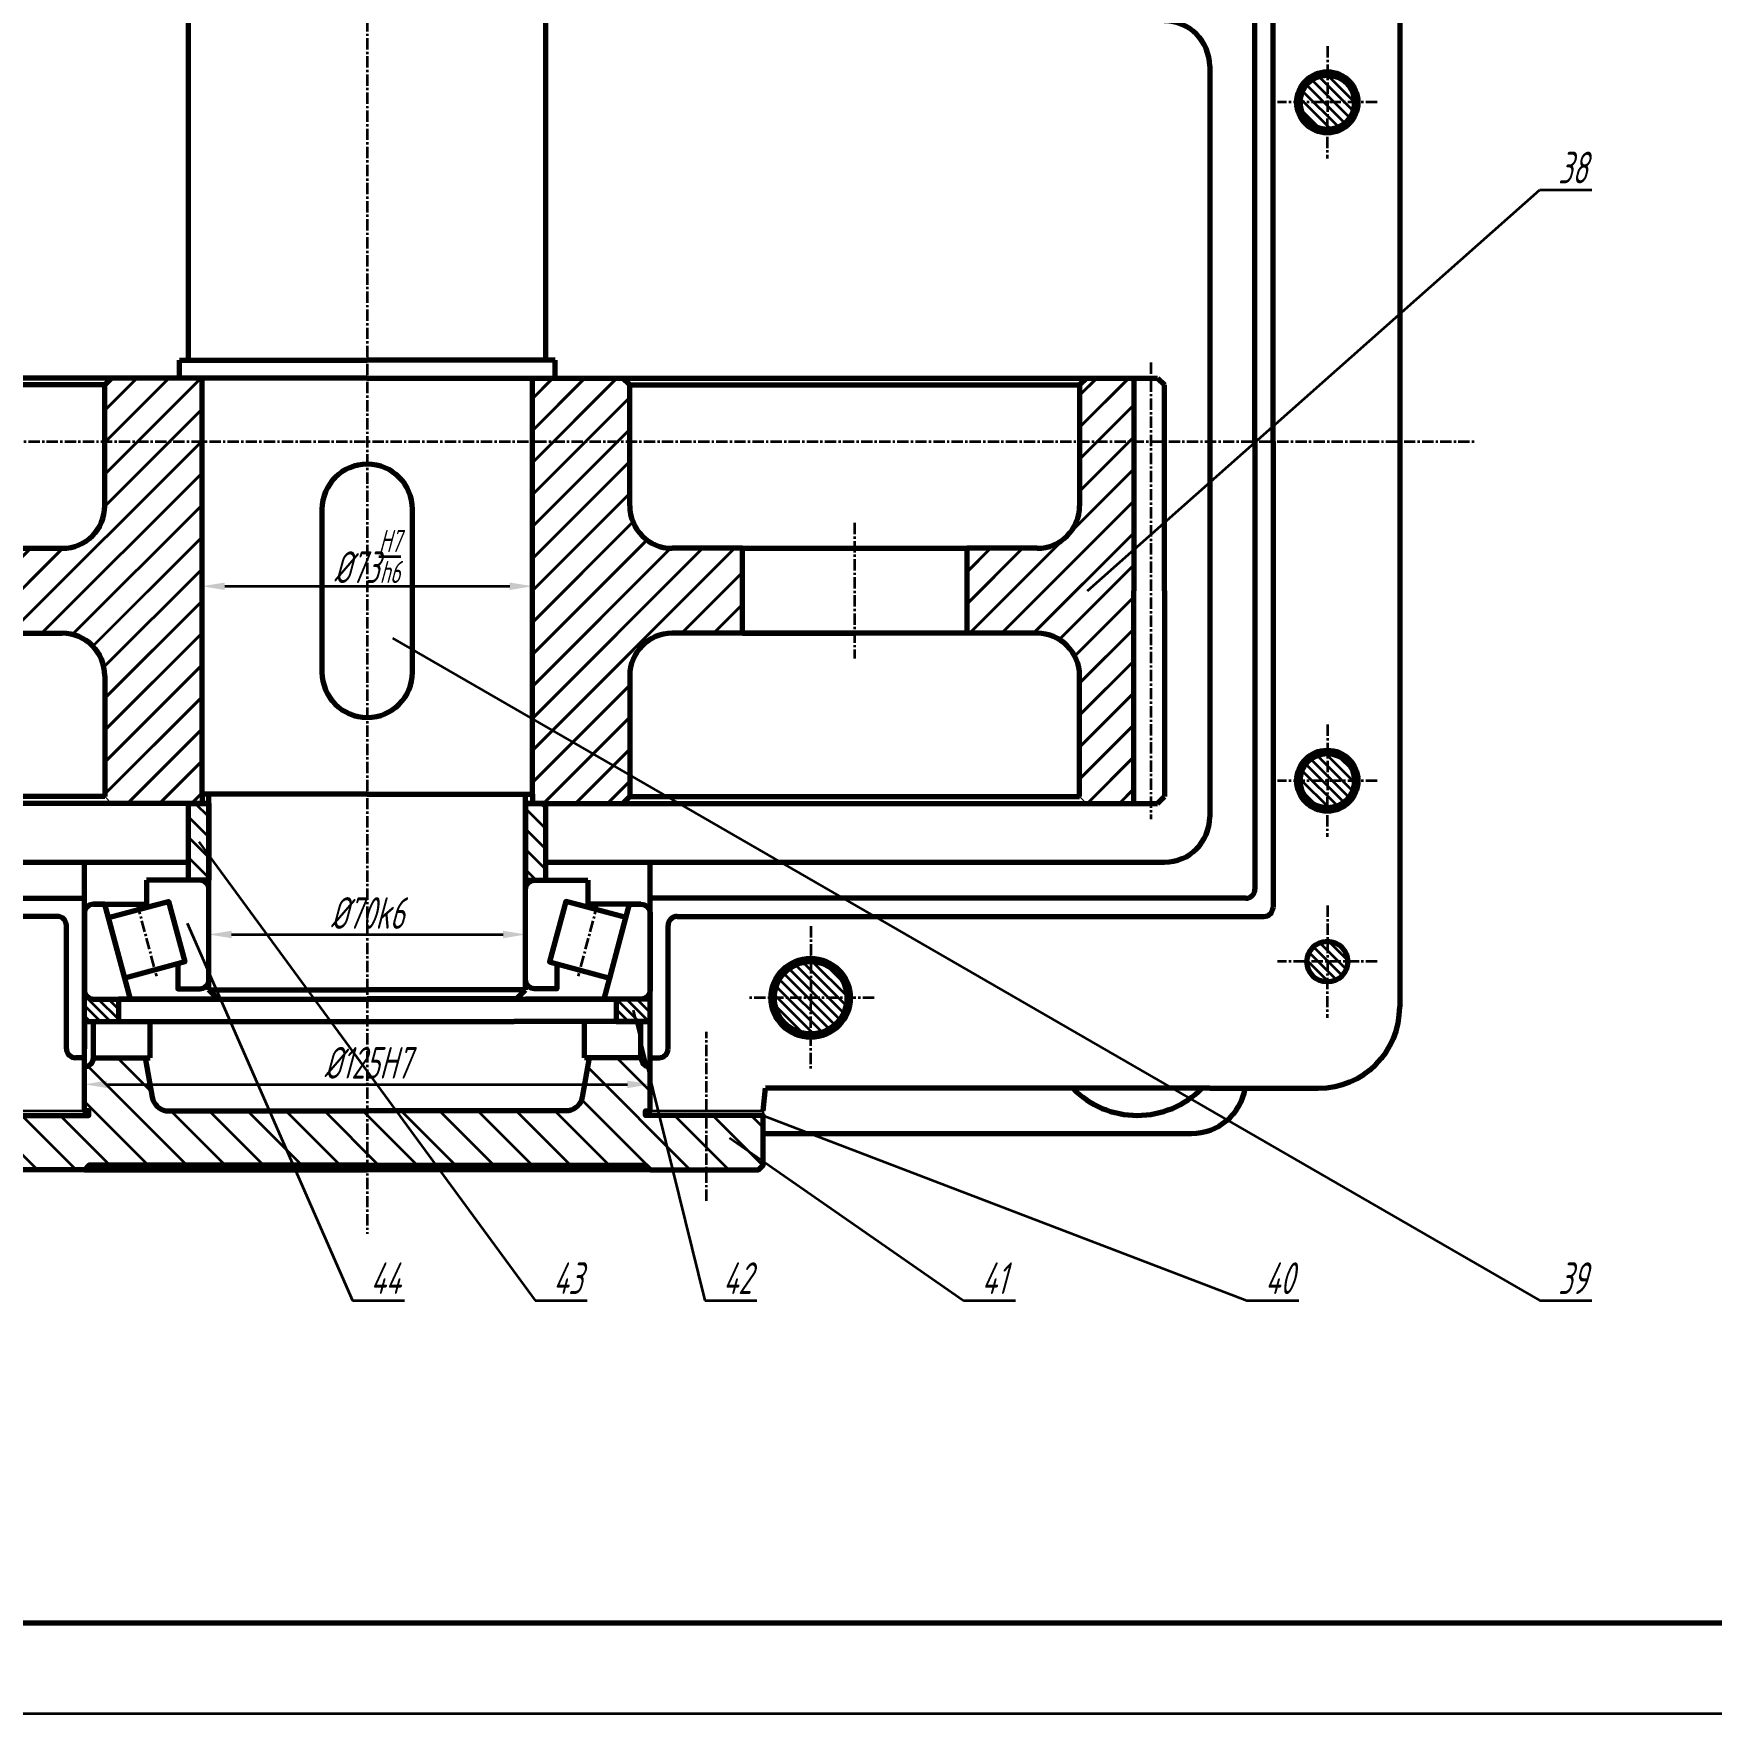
# Model space of a CAD drawing. Header units: millimetres. Extents: x 0 to 4732, y -441 to 1125.
# Drawn here: x 3569.3 to 3754.8, y 298.9 to 484.6 of the extents above; entities that cross this region are included whole.
import ezdxf
from ezdxf import colors
from ezdxf.entities.mleader import LeaderData, LeaderLine
from ezdxf.math import Vec2, Vec3

# ---------------------------------------------------------------- set-up
doc = ezdxf.new("R2010")
doc.units = ezdxf.units.MM
doc.linetypes.add('CENTER', pattern=[2, 1.25, -0.25, 0.25, -0.25])
for name, color, linetype, lineweight in [('0粗实线', 7, 'Continuous', 70), ('0细实线', 7, 'Continuous', 35), ('1', 1, 'CENTER', 35), ('标注', 6, 'Continuous', 35), ('箱体', 3, 'Continuous', 70), ('粗实线', 7, 'Continuous', 70)]:
    doc.layers.add(name, color=color, linetype=linetype, lineweight=lineweight)
for name, color, linetype in [('1剖面线', 7, 'Continuous'), ('bear1', 7, 'Continuous'), ('bear2', 7, 'CENTER'), ('紧固件', 2, 'Continuous'), ('轴承盖', 4, 'Continuous')]:
    doc.layers.add(name, color=color, linetype=linetype)
doc.styles.add('数字', font='isocp.shx', dxfattribs={"width": 0.7, "oblique": 15, "height": 3.5})
doc.styles.add('数字字母', font='isocp.shx', dxfattribs={"width": 0.7, "oblique": 15, "height": 3.5})
doc.dimstyles.new('数字标注', dxfattribs={"dimtxt": 3.5, "dimasz": 2.5, "dimexe": 1.25, "dimexo": 0.625, "dimtad": 1, "dimtxsty": '数字', "dimcen": 2.5, "dimadec": 0, "dimazin": 0, "dimtfac": 1, "dimtmove": 0, "dimatfit": 3, "dimfxl": 1, "dimlwd": 35, "dimlwe": 35, "dimarcsym": 0})
pattern_1 = [(135, (2691.4146, -145.8167), (-0.561266, -0.561266), [])]

# ---------------------------------------------------------------- blocks, each defined once
blk = doc.blocks.new('*D62')
at = {"layer": 'Defpoints', "color": 0, "lineweight": 15, "transparency": 16777216}
for p in [(3606.22, 584.15), (3333.46, 439.53), (3338.78, 439.53)]:
    blk.add_point(p, dxfattribs=at)
at = {"layer": '标注', "color": 0, "linetype": 'Continuous', "lineweight": 35, "transparency": 16777216}
for p, q in [((3605.59, 584.15), (3332.21, 584.15)), ((3333.46, 581.65), (3333.46, 442.03)), ((3338.16, 439.53), (3332.21, 439.53))]:
    blk.add_line(p, q, dxfattribs=at)
at = {"layer": '标注', "color": 0, "lineweight": 15, "transparency": 16777216}
for points in [[(3333.04, 581.65), (3333.87, 581.65), (3333.46, 584.15)], [(3333.04, 442.03), (3333.87, 442.03), (3333.46, 439.53)]]:
    blk.add_solid(points, dxfattribs=at)
at = {"layer": '标注', "color": 0, "transparency": 16777216, "insert": (3331.08, 511.84), "char_height": 3.5, "attachment_point": 5, "rotation": 90, "style": '数字'}
blk.add_mtext('290', dxfattribs=at)
blk = doc.blocks.new('*D82')
at = {"layer": 'Defpoints', "color": 0, "lineweight": 15, "transparency": 16777216}
for p in [(3587.97, 423.53), (3624.47, 423.53), (3624.47, 423.53)]:
    blk.add_point(p, dxfattribs=at)
at = {"layer": '标注', "color": 0, "linetype": 'Continuous', "lineweight": 35, "transparency": 16777216}
for p, q in [((3587.97, 424.15), (3587.97, 424.78)), ((3590.47, 423.53), (3621.97, 423.53)), ((3624.47, 424.15), (3624.47, 424.78))]:
    blk.add_line(p, q, dxfattribs=at)
at = {"layer": '标注', "color": 0, "lineweight": 15, "transparency": 16777216}
for points in [[(3590.47, 423.94), (3590.47, 423.11), (3587.97, 423.53)], [(3621.97, 423.94), (3621.97, 423.11), (3624.47, 423.53)]]:
    blk.add_solid(points, dxfattribs=at)
at = {"layer": '标注', "color": 0, "transparency": 16777216, "insert": (3606.22, 426.82), "char_height": 3.5, "attachment_point": 5, "style": '数字'}
blk.add_mtext('%%C73{\\H0.7x;\\SH7/h6;}', dxfattribs=at)
blk = doc.blocks.new('*D83')
at = {"layer": 'Defpoints', "color": 0, "lineweight": 15, "transparency": 16777216}
for p in [(3588.72, 385.03), (3623.72, 385.03), (3623.72, 385.03)]:
    blk.add_point(p, dxfattribs=at)
at = {"layer": '标注', "color": 0, "linetype": 'Continuous', "lineweight": 35, "transparency": 16777216}
for p, q in [((3588.72, 385.65), (3588.72, 386.28)), ((3591.22, 385.03), (3621.22, 385.03)), ((3623.72, 385.65), (3623.72, 386.28))]:
    blk.add_line(p, q, dxfattribs=at)
at = {"layer": '标注', "color": 0, "lineweight": 15, "transparency": 16777216}
for points in [[(3591.22, 385.44), (3591.22, 384.61), (3588.72, 385.03)], [(3621.22, 385.44), (3621.22, 384.61), (3623.72, 385.03)]]:
    blk.add_solid(points, dxfattribs=at)
at = {"layer": '标注', "color": 0, "transparency": 16777216, "insert": (3606.22, 387.4), "char_height": 3.5, "attachment_point": 5, "style": '数字'}
blk.add_mtext('%%C70k6', dxfattribs=at)
blk = doc.blocks.new('*D84')
at = {"layer": 'Defpoints', "color": 0, "lineweight": 15, "transparency": 16777216}
for p in [(3574.97, 368.46), (3637.47, 368.46), (3637.47, 368.46)]:
    blk.add_point(p, dxfattribs=at)
at = {"layer": '标注', "color": 0, "linetype": 'Continuous', "lineweight": 35, "transparency": 16777216}
for p, q in [((3574.97, 369.09), (3574.97, 369.71)), ((3637.47, 369.09), (3637.47, 369.71)), ((3577.47, 368.46), (3634.97, 368.46))]:
    blk.add_line(p, q, dxfattribs=at)
at = {"layer": '标注', "color": 0, "lineweight": 15, "transparency": 16777216}
for points in [[(3577.47, 368.88), (3577.47, 368.05), (3574.97, 368.46)], [(3634.97, 368.88), (3634.97, 368.05), (3637.47, 368.46)]]:
    blk.add_solid(points, dxfattribs=at)
at = {"layer": '标注', "color": 0, "transparency": 16777216, "insert": (3606.22, 370.84), "char_height": 3.5, "attachment_point": 5, "style": '数字'}
blk.add_mtext('%%C125H7', dxfattribs=at)
blk = doc.blocks.new('_None')

msp = doc.modelspace()

# ---------------------------------------------------------------- hatches: boundary and pattern name
at = {"layer": '1剖面线', "lineweight": 35}
h = msp.add_hatch(dxfattribs=at)
h.set_pattern_fill('JIS_LC_20', color=0, scale=0.125, style=0)
h.set_pattern_definition([(45, (2691.4146, -145.8167), (-1.767767, 1.767767), []), (45, (2691.4646, -145.8167), (-1.767767, 1.767767), [])])
h.paths.add_polyline_path([(3565.925, 465.277), (3565.925, 479.027), (3561.55, 479.027), (3560.925, 478.402), (3560.925, 470.777, -0.4142136), (3558.175, 468.027), (3547.757, 468.027), (3547.757, 465.277)])
h.paths.add_polyline_path([(3560.925, 459.777), (3560.925, 452.152), (3561.55, 451.527), (3565.925, 451.527), (3565.925, 465.277), (3547.757, 465.277), (3547.757, 462.527), (3558.175, 462.527, -0.4142136)])
h.paths.add_polyline_path([(3511.417, 470.777), (3511.417, 478.402), (3510.792, 479.027), (3504.967, 479.027), (3504.967, 478.027), (3505.717, 478.027), (3505.717, 465.277), (3523.002, 465.277), (3523.002, 468.027), (3514.167, 468.027, -0.4142136)])
h.paths.add_polyline_path([(3514.167, 462.527), (3523.002, 462.527), (3523.002, 465.277), (3505.717, 465.277), (3505.717, 451.527), (3510.792, 451.527), (3511.417, 452.152), (3511.417, 459.777, -0.4142136)])
h.paths.add_polyline_path([(3486.717, 465.277), (3486.717, 478.027), (3487.467, 478.027), (3487.467, 479.027), (3481.642, 479.027), (3481.017, 478.402), (3481.017, 470.777, -0.4142136), (3478.267, 468.027), (3469.432, 468.027), (3469.432, 465.277)])
h.paths.add_polyline_path([(3486.717, 465.277), (3469.432, 465.277), (3469.432, 462.527), (3478.267, 462.527, -0.4142136), (3481.017, 459.777), (3481.017, 452.152), (3481.642, 451.527), (3486.717, 451.527)])
h.paths.add_polyline_path([(3426.51, 465.277), (3444.677, 465.277), (3444.677, 468.027), (3434.26, 468.027, -0.4142136), (3431.51, 470.777), (3431.51, 478.402), (3430.885, 479.027), (3426.51, 479.027)])
h.paths.add_polyline_path([(3434.26, 462.527), (3444.677, 462.527), (3444.677, 465.277), (3426.51, 465.277), (3426.51, 451.527), (3430.885, 451.527), (3431.51, 452.152), (3431.51, 459.777, -0.4142136)])
h.paths.add_polyline_path([(3587.967, 439.527), (3577.217, 439.527), (3577.217, 432.427, -0.4142136), (3572.517, 427.727), (3564.737, 427.727), (3564.737, 423.027), (3587.967, 423.027)])
h.paths.add_polyline_path([(3577.967, 446.527), (3577.217, 445.777), (3577.217, 439.527), (3587.967, 439.527), (3587.967, 446.527), (3585.467, 446.527)])
h.paths.add_polyline_path([(3587.967, 423.027), (3564.737, 423.027), (3564.737, 418.327), (3572.517, 418.327, -0.4142136), (3577.217, 413.627), (3577.217, 400.277), (3577.967, 399.527), (3588.717, 399.527), (3588.717, 400.527), (3587.967, 400.527)])
h.paths.add_polyline_path([(3527.497, 432.427), (3527.497, 439.527), (3521.497, 439.527), (3521.497, 423.027), (3539.977, 423.027), (3539.977, 427.727), (3532.197, 427.727, -0.4142136)])
h.paths.add_polyline_path([(3527.497, 445.777), (3526.747, 446.527), (3521.497, 446.527), (3521.497, 439.527), (3527.497, 439.527)])
h.paths.add_polyline_path([(3521.497, 423.027), (3521.497, 399.527), (3526.747, 399.527), (3527.497, 400.277), (3527.497, 413.627, -0.4142136), (3532.197, 418.327), (3539.977, 418.327), (3539.977, 423.027)])
h.paths.add_polyline_path([(3624.467, 423.027), (3635.217, 423.027), (3647.697, 423.027), (3647.697, 427.727), (3639.917, 427.727, -0.4142136), (3635.217, 432.427), (3635.217, 439.527), (3624.467, 439.527)])
h.paths.add_polyline_path([(3635.217, 439.527), (3635.217, 445.777), (3634.467, 446.527), (3624.467, 446.527), (3624.467, 439.527)])
h.paths.add_polyline_path([(3639.917, 418.327), (3647.697, 418.327), (3647.697, 423.027), (3624.467, 423.027), (3624.467, 400.527), (3623.717, 400.527), (3623.717, 399.527), (3634.467, 399.527), (3635.217, 400.277), (3635.217, 413.627, -0.4142136)])
h.paths.add_polyline_path([(3680.237, 427.727), (3672.457, 427.727), (3672.457, 423.027), (3690.937, 423.027), (3690.937, 439.527), (3684.937, 439.527), (3684.937, 432.427, -0.4142136)])
h.paths.add_polyline_path([(3690.937, 439.527), (3690.937, 446.527), (3685.687, 446.527), (3684.937, 445.777), (3684.937, 439.527)])
h.paths.add_polyline_path([(3690.937, 423.027), (3672.457, 423.027), (3672.457, 418.327), (3680.237, 418.327, -0.4142136), (3684.937, 413.627), (3684.937, 400.277), (3685.687, 399.527), (3690.937, 399.527)])
at = {"layer": '紧固件', "lineweight": 35}
h = msp.add_hatch(dxfattribs=at)
h.set_pattern_fill('ANSI31', color=0, scale=0.25, angle=90)
h.set_pattern_definition(pattern_1)
h.paths.add_polyline_path([(3578.717, 377.877), (3574.967, 377.877), (3574.967, 375.402), (3578.717, 375.402)])
h.paths.add_polyline_path([(3637.467, 377.877), (3633.717, 377.877), (3633.717, 375.402), (3637.467, 375.402)])
h.paths.add_polyline_path([(3578.717, 503.652), (3574.967, 503.652), (3574.967, 501.177), (3578.717, 501.177)])
h.paths.add_polyline_path([(3637.467, 503.652), (3633.717, 503.652), (3633.717, 501.177), (3637.467, 501.177)])
h = msp.add_hatch(dxfattribs=at)
h.set_pattern_fill('ANSI31', color=0, scale=0.25, angle=90)
h.set_pattern_definition(pattern_1)
h.paths.add_polyline_path([(3715.312, 477.027, 1), (3709.312, 477.027, 1)])
h = msp.add_hatch(dxfattribs=at)
h.set_pattern_fill('ANSI31', color=0, scale=0.25, angle=90)
h.set_pattern_definition(pattern_1)
h.paths.add_polyline_path([(3715.312, 402.027, 1), (3709.312, 402.027, 1)])
h = msp.add_hatch(dxfattribs=at)
h.set_pattern_fill('ANSI31', color=0, scale=0.5, angle=-90, style=0)
h.set_pattern_definition([(315, (3152.2173, 1400.277), (1.122532, 1.122532), [])])
h.paths.add_polyline_path([(3623.717, 391.027), (3625.967, 391.027), (3625.967, 399.527), (3623.717, 399.527)])
h.paths.add_polyline_path([(3588.717, 391.027), (3586.467, 391.027), (3586.467, 399.527), (3588.717, 399.527)])
h = msp.add_hatch(dxfattribs=at)
h.set_pattern_fill('ANSI31', color=0, scale=0.25, angle=90)
h.set_pattern_definition([(135, (3052.0096, -260.8167), (-0.561266, -0.561266), [])])
edge = h.paths.add_edge_path()
edge.add_arc((3712.312, 382.027), 2.25, 90, 270)
edge.add_line((3712.312, 379.777), (3712.312, 384.277))
edge = h.paths.add_edge_path()
edge.add_arc((3712.312, 382.027), 2.25, 270, 450)
edge.add_line((3712.312, 384.277), (3712.312, 379.777))
h = msp.add_hatch(dxfattribs=at)
h.set_pattern_fill('ANSI31', color=0, scale=0.25, angle=90)
h.set_pattern_definition(pattern_1)
h.paths.add_polyline_path([(3651.217, 378.027, 1), (3659.217, 378.027, 1)])
at = {"layer": '轴承盖', "lineweight": 35}
h = msp.add_hatch(dxfattribs=at)
h.set_pattern_fill('ANSI31', color=0, scale=0.944882, angle=90, style=0)
h.set_pattern_definition([(135, (3606.2173, 365.027), (-2.12132, -2.12132), [])])
edge = h.paths.add_edge_path()
edge.add_arc((3574.967, 371.402), 1, 270, 360)
edge.add_line((3575.967, 371.402), (3581.684, 371.402))
edge.add_line((3581.684, 371.402), (3582.467, 367.027))
edge.add_arc((3584.295, 367.354), 1.856, 190.15427, 259.84573)
edge.add_line((3583.967, 365.527), (3628.467, 365.527))
edge.add_arc((3628.14, 367.354), 1.856, 280.15427, 349.84573)
edge.add_line((3629.967, 367.027), (3630.751, 371.402))
edge.add_line((3630.751, 371.402), (3636.467, 371.402))
edge.add_arc((3637.467, 371.402), 1, 180, 270)
edge.add_line((3637.467, 370.402), (3637.467, 365.527))
edge.add_line((3637.467, 365.527), (3636.967, 365.527))
edge.add_line((3636.967, 365.527), (3636.967, 365.027))
edge.add_line((3636.967, 365.027), (3649.967, 365.027))
edge.add_line((3649.967, 365.027), (3649.967, 359.527))
edge.add_line((3649.967, 359.527), (3649.467, 359.027))
edge.add_line((3649.467, 359.027), (3637.467, 359.027))
edge.add_line((3637.467, 359.027), (3636.967, 359.527))
edge.add_line((3636.967, 359.527), (3575.467, 359.527))
edge.add_line((3575.467, 359.527), (3574.967, 359.027))
edge.add_line((3574.967, 359.027), (3562.967, 359.027))
edge.add_line((3562.967, 359.027), (3562.467, 359.527))
edge.add_line((3562.467, 359.527), (3562.467, 365.027))
edge.add_line((3562.467, 365.027), (3575.467, 365.027))
edge.add_line((3575.467, 365.027), (3575.467, 365.527))
edge.add_line((3575.467, 365.527), (3574.967, 365.527))
edge.add_line((3574.967, 365.527), (3574.967, 370.402))

# ---------------------------------------------------------------- linework, layer by layer
at = {"color": 0, "lineweight": 70}
for p, q in [((3586.467, 448.527), (3586.467, 488.027)), ((3625.967, 448.527), (3625.967, 488.027)), ((3585.467, 446.527), (3585.467, 448.527)), ((3585.467, 448.527), (3606.217, 448.527)), ((3626.967, 448.527), (3606.217, 448.527)), ((3626.967, 446.527), (3626.967, 448.527)), ((3606.217, 446.527), (3519.622, 446.527)), ((3577.217, 445.777), (3527.497, 445.777)), ((3577.217, 445.777), (3577.967, 446.527)), ((3577.217, 432.427), (3577.217, 445.777)), ((3587.967, 400.527), (3587.967, 446.527)), ((3606.217, 446.527), (3626.967, 446.527)), ((3606.217, 446.527), (3684.937, 446.527)), ((3606.217, 446.527), (3692.812, 446.527)), ((3606.217, 446.527), (3690.937, 446.527)), ((3624.467, 400.527), (3624.467, 446.527)), ((3635.217, 445.777), (3634.467, 446.527)), ((3635.217, 432.427), (3635.217, 445.777)), ((3635.217, 445.777), (3684.937, 445.777)), ((3685.687, 446.527), (3684.937, 445.777)), ((3684.937, 445.777), (3684.937, 432.427)), ((3690.937, 446.527), (3690.937, 423.027)), ((3692.812, 446.527), (3693.562, 446.527)), ((3693.562, 446.527), (3694.312, 445.777)), ((3694.312, 423.027), (3694.312, 445.777)), ((3601.217, 432.027), (3601.217, 414.027)), ((3611.217, 423.027), (3611.217, 432.027)), ((3564.737, 427.727), (3572.517, 427.727)), ((3647.697, 427.727), (3639.917, 427.727)), ((3647.697, 418.327), (3647.697, 427.727)), ((3647.697, 427.727), (3660.077, 427.727)), ((3660.077, 427.727), (3672.457, 427.727)), ((3672.457, 427.727), (3672.457, 418.327)), ((3680.237, 427.727), (3672.457, 427.727)), ((3611.217, 414.027), (3611.217, 423.027)), ((3690.937, 399.527), (3690.937, 423.027)), ((3694.312, 423.027), (3694.312, 400.277)), ((3564.737, 418.327), (3572.517, 418.327)), ((3647.697, 418.327), (3639.917, 418.327)), ((3672.457, 418.327), (3647.697, 418.327)), ((3647.697, 418.327), (3660.077, 418.327)), ((3680.237, 418.327), (3672.457, 418.327)), ((3577.217, 413.627), (3577.217, 400.277)), ((3635.217, 413.627), (3635.217, 400.277)), ((3684.937, 400.277), (3684.937, 413.627)), ((3588.717, 399.527), (3519.622, 399.527)), ((3577.217, 400.277), (3527.497, 400.277)), ((3606.217, 400.527), (3587.967, 400.527)), ((3587.967, 400.527), (3587.967, 399.527)), ((3606.217, 400.527), (3588.717, 400.527)), ((3588.717, 378.902), (3588.717, 400.527)), ((3606.217, 400.527), (3624.467, 400.527)), ((3606.217, 400.527), (3623.717, 400.527)), ((3623.717, 378.902), (3623.717, 400.527)), ((3623.717, 399.527), (3692.062, 399.527)), ((3623.717, 399.527), (3692.812, 399.527)), ((3624.467, 400.527), (3624.467, 399.527)), ((3635.217, 400.277), (3634.467, 399.527)), ((3635.217, 400.277), (3684.937, 400.277)), ((3692.812, 399.527), (3693.562, 399.527)), ((3693.562, 399.527), (3694.312, 400.277)), ((3623.717, 378.902), (3623.717, 391.027)), ((3623.717, 378.902), (3623.717, 391.027)), ((3589.717, 377.902), (3588.717, 378.902)), ((3588.717, 378.902), (3606.217, 378.902)), ((3623.717, 378.902), (3606.217, 378.902)), ((3622.717, 377.902), (3623.717, 378.902)), ((3588.717, 377.877), (3623.717, 377.877)), ((3622.717, 377.902), (3606.217, 377.902))]:
    msp.add_line(p, q, dxfattribs=at)
at = {"color": 0}
for p, q in [((3606.217, 448.527), (3586.467, 448.527)), ((3606.217, 448.527), (3625.967, 448.527)), ((3606.217, 446.527), (3585.467, 446.527)), ((3588.717, 378.902), (3588.717, 391.027)), ((3589.717, 377.902), (3606.217, 377.902))]:
    msp.add_line(p, q, dxfattribs=at)
at = {"color": 0, "lineweight": 0}
for p, q in [((3660.077, 418.327), (3672.457, 418.327)), ((3577.217, 400.277), (3577.967, 399.527)), ((3685.687, 399.527), (3684.937, 400.277))]:
    msp.add_line(p, q, dxfattribs=at)
at = {"color": 0, "lineweight": 30}
msp.add_line((3588.717, 378.902), (3588.717, 391.027), dxfattribs=at)
at = {"color": 0, "lineweight": 70}
for centre, radius, start, end in [((3606.217, 432.027), 5, 0, 180), ((3572.517, 432.427), 4.7, 270, 0), ((3639.917, 432.427), 4.7, 180, 270), ((3680.237, 432.427), 4.7, 270, 0), ((3572.517, 413.627), 4.7, 0, 90), ((3639.917, 413.627), 4.7, 90, 180), ((3680.237, 413.627), 4.7, 0, 90), ((3606.217, 414.027), 5, 180, 0)]:
    msp.add_arc(centre, radius, start, end, dxfattribs=at)
at = {"layer": '0粗实线', "color": 0, "lineweight": 70}
for p, q in [((3706.312, 439.527), (3706.312, 491.027)), ((3704.312, 439.527), (3704.312, 489.027)), ((3704.312, 439.527), (3704.312, 390.027)), ((3706.312, 439.527), (3706.312, 388.027)), ((3535.985, 389.027), (3574.967, 389.027)), ((3703.312, 389.027), (3637.467, 389.027)), ((3571.967, 387.027), (3535.985, 387.027)), ((3640.467, 387.027), (3705.312, 387.027)), ((3572.967, 372.402), (3572.967, 386.027)), ((3639.467, 372.402), (3639.467, 386.027)), ((3574.967, 375.402), (3574.967, 372.402)), ((3575.967, 371.402), (3575.967, 375.402)), ((3582.217, 371.402), (3582.217, 375.402)), ((3630.217, 371.402), (3630.217, 375.402)), ((3636.467, 371.402), (3636.467, 375.402)), ((3574.967, 371.402), (3573.967, 371.402)), ((3575.967, 371.402), (3581.967, 371.402)), ((3581.967, 371.402), (3582.217, 371.402)), ((3630.467, 371.402), (3630.217, 371.402)), ((3636.467, 371.402), (3630.467, 371.402)), ((3636.467, 371.402), (3636.467, 371.402)), ((3637.467, 371.402), (3638.467, 371.402))]:
    msp.add_line(p, q, dxfattribs=at)
at = {"layer": '0粗实线', "color": 0, "lineweight": 0}
for p, q in [((3637.467, 375.402), (3637.467, 372.402)), ((3637.467, 375.402), (3637.467, 372.402)), ((3574.967, 371.402), (3574.967, 372.402)), ((3574.967, 372.402), (3574.967, 370.402)), ((3637.467, 371.402), (3637.467, 372.402)), ((3637.467, 372.402), (3637.467, 370.402)), ((3574.967, 370.402), (3574.967, 370.402)), ((3575.967, 371.402), (3575.967, 371.402)), ((3637.467, 370.402), (3637.467, 370.402))]:
    msp.add_line(p, q, dxfattribs=at)
at = {"layer": '0粗实线', "color": 0, "lineweight": 70}
for centre, start, end in [((3703.312, 390.027), 270, 0), ((3571.967, 386.027), 0, 90), ((3640.467, 386.027), 90, 180), ((3705.312, 388.027), 270, 0), ((3573.967, 372.402), 180, 270), ((3638.467, 372.402), 270, 0), ((3574.967, 371.402), 270, 0), ((3637.467, 371.402), 180, 270)]:
    msp.add_arc(centre, 1, start, end, dxfattribs=at)
at = {"layer": '0细实线', "color": 0, "lineweight": 35}
msp.add_line((3259.86, 298.916), (4100.86, 298.916), dxfattribs=at)
at = {"layer": '1', "color": 0, "lineweight": 35}
for p, q in [((3606.217, 582.115), (3606.217, 351.937)), ((3712.318, 483.225), (3712.307, 470.829)), ((3717.812, 477.027), (3706.812, 477.027)), ((3692.812, 448.277), (3692.812, 397.777)), ((3338.784, 439.527), (3728.784, 439.527)), ((3660.077, 430.527), (3660.077, 415.527)), ((3712.318, 408.225), (3712.307, 395.829)), ((3717.812, 402.027), (3706.812, 402.027)), ((3712.318, 388.225), (3712.307, 375.829)), ((3655.225, 385.957), (3655.21, 370.097)), ((3717.812, 382.027), (3706.812, 382.027)), ((3662.217, 378.027), (3648.217, 378.027)), ((3643.717, 355.577), (3643.717, 374.277))]:
    msp.add_line(p, q, dxfattribs=at)
at = {"layer": 'bear1', "color": 0, "lineweight": 70}
for points in [[(3581.842, 391.027), (3581.842, 388.039), (3584.266, 388.689), (3586.059, 381.995), (3585.28, 381.786), (3585.28, 379.027), (3587.717, 379.027, 0.4142136), (3588.717, 380.027), (3588.717, 390.027, 0.4142136), (3587.717, 391.027)], [(3630.592, 391.027), (3630.592, 388.039), (3628.169, 388.689), (3626.375, 381.995), (3627.155, 381.786), (3627.155, 379.027), (3624.717, 379.027, -0.4142136), (3623.717, 380.027), (3623.717, 390.027, -0.4142136), (3624.717, 391.027)], [(3580.045, 377.877), (3577.232, 388.377), (3575.967, 388.377, 0.4142136), (3574.967, 387.377), (3574.967, 378.877, 0.4142136), (3575.967, 377.877)], [(3632.389, 377.877), (3635.203, 388.377), (3636.467, 388.377, -0.4142136), (3637.467, 387.377), (3637.467, 378.877, -0.4142136), (3636.467, 377.877)]]:
    msp.add_lwpolyline(points, format="xyb", close=True, dxfattribs=at)
for points in [[(3575.967, 388.377), (3581.842, 388.377)], [(3636.467, 388.377), (3630.592, 388.377)], [(3575.967, 377.877), (3588.717, 377.877)], [(3636.467, 377.877), (3623.717, 377.877)]]:
    msp.add_lwpolyline(points, dxfattribs=at)
for points in [[(3584.266, 388.689), (3586.059, 381.995), (3579.419, 380.215), (3577.625, 386.909)], [(3628.169, 388.689), (3626.375, 381.995), (3633.016, 380.215), (3634.809, 386.909)]]:
    msp.add_lwpolyline(points, close=True, dxfattribs=at)
at = {"layer": 'bear2', "color": 0, "lineweight": 35}
for p, q in [((3580.766, 388.468), (3582.918, 380.436)), ((3631.668, 388.468), (3629.516, 380.436))]:
    msp.add_line(p, q, dxfattribs=at)
at = {"layer": '箱体', "color": 0, "lineweight": 70}
for p, q in [((3720.312, 486.027), (3720.312, 393.027)), ((3574.967, 391.027), (3574.967, 393.027)), ((3637.467, 391.027), (3637.467, 393.027)), ((3720.312, 393.027), (3720.312, 377.027)), ((3574.967, 377.902), (3574.967, 391.027)), ((3637.467, 377.902), (3637.467, 391.027)), ((3574.967, 365.527), (3574.967, 377.902)), ((3623.717, 377.877), (3623.717, 377.902)), ((3637.467, 365.527), (3637.467, 377.902)), ((3649.967, 365.527), (3650.217, 368.027)), ((3699.312, 368.027), (3650.217, 368.027)), ((3699.312, 368.027), (3711.312, 368.027)), ((3649.967, 363.027), (3697.312, 363.027))]:
    msp.add_line(p, q, dxfattribs=at)
at = {"layer": '箱体', "color": 0}
for p, q in [((3699.312, 481.027), (3699.312, 398.027)), ((3506.717, 393.027), (3586.467, 393.027)), ((3623.717, 390.527), (3623.717, 393.027)), ((3625.967, 393.027), (3694.312, 393.027))]:
    msp.add_line(p, q, dxfattribs=at)
at = {"layer": '箱体', "color": 0, "lineweight": 0}
msp.add_line((3699.312, 439.527), (3699.312, 399.527), dxfattribs=at)
at = {"layer": '箱体', "color": 0, "lineweight": 70}
for centre, radius, start, end in [((3694.312, 481.027), 5, 0, 90), ((3694.312, 398.027), 5, 270, 0), ((3711.312, 377.027), 9, 270, 0), ((3691.312, 375.027), 10, 224.427, 315.573), ((3697.312, 369.027), 6, 270, 350.40593)]:
    msp.add_arc(centre, radius, start, end, dxfattribs=at)
at = {"layer": '粗实线', "color": 0, "lineweight": 70}
msp.add_line((3284.86, 308.916), (4090.86, 308.916), dxfattribs=at)
at = {"layer": '紧固件', "color": 0, "lineweight": 70}
for p, q in [((3574.967, 375.402), (3574.967, 377.877)), ((3589.967, 377.877), (3578.717, 377.877)), ((3578.717, 377.877), (3578.717, 375.402)), ((3589.967, 377.877), (3622.467, 377.877)), ((3622.467, 377.877), (3633.717, 377.877)), ((3633.717, 377.877), (3633.717, 375.402)), ((3637.467, 377.877), (3633.717, 377.877)), ((3637.467, 375.402), (3637.467, 377.877)), ((3574.967, 375.402), (3589.967, 375.402)), ((3589.967, 375.402), (3622.467, 375.402)), ((3637.467, 375.402), (3622.467, 375.402)), ((3633.717, 375.402), (3637.467, 375.402))]:
    msp.add_line(p, q, dxfattribs=at)
at = {"layer": '紧固件', "color": 0, "lineweight": 30}
msp.add_line((3574.967, 377.877), (3578.717, 377.877), dxfattribs=at)
at = {"layer": '紧固件', "color": 0, "lineweight": 70}
for points in [[(3588.717, 391.027), (3586.467, 391.027), (3586.467, 399.527), (3588.717, 399.527)], [(3623.717, 391.027), (3625.967, 391.027), (3625.967, 399.527), (3623.717, 399.527)]]:
    msp.add_lwpolyline(points, close=True, dxfattribs=at)
for centre, radius in [((3712.312, 477.027), 3.375), ((3712.312, 477.027), 3), ((3712.312, 402.027), 3.375), ((3712.312, 402.027), 3), ((3712.312, 382.027), 2.25), ((3655.217, 378.027), 4.375), ((3655.217, 378.027), 4)]:
    msp.add_circle(centre, radius, dxfattribs=at)
at = {"layer": '轴承盖', "color": 0, "lineweight": 70}
for points in [[(3606.217, 359.527), (3575.467, 359.527), (3574.967, 359.027), (3562.967, 359.027), (3562.467, 359.527), (3562.467, 365.027), (3575.467, 365.027), (3575.467, 365.527), (3574.967, 365.527), (3574.967, 371.402)], [(3606.217, 359.527), (3636.967, 359.527), (3637.467, 359.027), (3649.467, 359.027), (3649.967, 359.527), (3649.967, 365.027), (3636.967, 365.027), (3636.967, 365.527), (3637.467, 365.527), (3637.467, 371.402)], [(3574.967, 359.027), (3606.217, 359.027)], [(3637.467, 359.027), (3606.217, 359.027)]]:
    msp.add_lwpolyline(points, dxfattribs=at)
for points in [[(3581.684, 371.402), (3582.467, 367.027, 0.3138194), (3583.967, 365.527), (3606.217, 365.527)], [(3630.751, 371.402), (3629.967, 367.027, -0.3138194), (3628.467, 365.527), (3606.217, 365.527)]]:
    msp.add_lwpolyline(points, format="xyb", dxfattribs=at)
at = {"layer": '轴承盖', "color": 0, "lineweight": 30}
for points in [[(3562.467, 365.027), (3574.967, 365.027), (3574.967, 365.527), (3562.467, 365.527)], [(3649.967, 365.027), (3637.467, 365.027), (3637.467, 365.527), (3649.967, 365.527)]]:
    msp.add_lwpolyline(points, close=True, dxfattribs=at)
for points in [[(3562.467, 365.027), (3574.967, 365.027), (3562.467, 365.527), (3574.967, 365.527)], [(3649.967, 365.027), (3637.467, 365.027), (3649.967, 365.527), (3637.467, 365.527)]]:
    msp.add_solid(points, dxfattribs=at)

# ---------------------------------------------------------------- dimensions: what is measured, and where the dimension line sits
at = {"layer": '标注', "color": 0}
dim = msp.add_linear_dim(base=(3333.457, 439.527), p1=(3606.217, 584.152), p2=(3338.784, 439.527), angle=90, text='290', dimstyle='数字标注', dxfattribs=at)
dim.commit()
dim.dimension.update_dxf_attribs({"geometry": '*D62', "text_midpoint": (3333.457, 511.84), "dimtype": 160})
for base, p1, p2, text, picture, middle in [((3624.467, 423.527), (3587.967, 423.527), (3624.467, 423.527), '%%C73{\\H0.7x;\\SH7/h6;}', '*D82', (3606.217, 426.82)), ((3623.717, 385.027), (3588.717, 385.027), (3623.717, 385.027), '%%C70k6', '*D83', (3606.217, 387.402)), ((3637.467, 368.465), (3574.967, 368.465), (3637.467, 368.465), '%%C125H7', '*D84', (3606.217, 370.84))]:
    dim = msp.add_linear_dim(base=base, p1=p1, p2=p2, text=text, dimstyle='数字标注', dxfattribs=at)
    dim.commit()
    dim.dimension.update_dxf_attribs({"geometry": picture, "text_midpoint": middle})

# ---------------------------------------------------------------- leaders
ml = msp.add_multileader_mtext('Standard', dxfattribs=at)
ml.set_content('38', style='数字字母')
ml.set_leader_properties(linetype='Continuous', lineweight=35)
ml.set_arrow_properties(name='NONE')
ml.build(insert=Vec2(0, 0))
ml.multileader.update_dxf_attribs({"text_left_attachment_type": 5, "text_right_attachment_type": 5, "dogleg_length": 0})
ctx = ml.context
ctx.base_point, ctx.char_height, ctx.plane_origin = Vec3(3735.81, 467.364), 3.5, Vec3(3685.816, 423.027)
ctx.left_attachment, ctx.right_attachment = 5, 5
notes = []
notes.append((ctx, [(0, (1, 1, 0), (3735.81, 467.364), (1, 0), 0, [(0, [(3685.816, 423.027)], 0, [])])]))
ctx.mtext.insert, ctx.mtext.flow_direction = Vec3(3737.81, 471.564), 5
ml = msp.add_multileader_mtext('Standard', dxfattribs=at)
ml.set_content('39', style='数字字母')
ml.set_leader_properties(linetype='Continuous', lineweight=35)
ml.set_arrow_properties(name='NONE')
ml.build(insert=Vec2(0, 0))
ml.multileader.update_dxf_attribs({"text_left_attachment_type": 5, "text_right_attachment_type": 5, "dogleg_length": 0})
ctx = ml.context
ctx.base_point, ctx.char_height, ctx.plane_origin = Vec3(3735.81, 344.579), 3.5, Vec3(3609.01, 417.787)
ctx.left_attachment, ctx.right_attachment = 5, 5
notes.append((ctx, [(0, (1, 1, 0), (3735.81, 344.579), (1, 0), 0, [(0, [(3609.01, 417.787)], 0, [])])]))
ctx.mtext.insert, ctx.mtext.flow_direction = Vec3(3737.81, 348.779), 5
at = {"layer": '标注', "color": 0, "lineweight": 35}
ml = msp.add_multileader_mtext('Standard', dxfattribs=at)
ml.set_content('43', style='数字字母')
ml.set_leader_properties(linetype='Continuous', lineweight=35)
ml.set_arrow_properties(name='NONE')
ml.build(insert=Vec2(0, 0))
ml.multileader.update_dxf_attribs({"text_left_attachment_type": 5, "text_right_attachment_type": 5, "dogleg_length": 0})
ctx = ml.context
ctx.base_point, ctx.char_height, ctx.plane_origin = Vec3(3624.768, 344.579), 3.5, Vec3(3587.592, 395.277)
ctx.left_attachment, ctx.right_attachment = 5, 5
notes.append((ctx, [(0, (1, 1, 0), (3624.768, 344.579), (1, 0), 0, [(0, [(3587.592, 395.277)], 0, [])])]))
ctx.mtext.insert, ctx.mtext.flow_direction = Vec3(3626.768, 348.779), 5
at = {"layer": '标注', "color": 0}
ml = msp.add_multileader_mtext('Standard', dxfattribs=at)
ml.set_content('44', style='数字字母')
ml.set_leader_properties(linetype='Continuous', lineweight=35)
ml.set_arrow_properties(name='NONE')
ml.build(insert=Vec2(0, 0))
ml.multileader.update_dxf_attribs({"text_left_attachment_type": 5, "text_right_attachment_type": 5, "dogleg_length": 0})
ctx = ml.context
ctx.base_point, ctx.char_height, ctx.plane_origin = Vec3(3604.58, 344.579), 3.5, Vec3(3620.299, 354.261)
ctx.left_attachment, ctx.right_attachment = 5, 5
notes.append((ctx, [(0, (1, 1, 0), (3604.58, 344.579), (1, 0), 0, [(0, [(3586.326, 386.277)], 0, [])])]))
ctx.mtext.insert, ctx.mtext.flow_direction = Vec3(3606.58, 348.779), 5
ml = msp.add_multileader_mtext('Standard', dxfattribs=at)
ml.set_content('42', style='数字字母')
ml.set_leader_properties(linetype='Continuous', lineweight=35)
ml.set_arrow_properties(name='NONE')
ml.build(insert=Vec2(0, 0))
ml.multileader.update_dxf_attribs({"text_left_attachment_type": 5, "text_right_attachment_type": 5, "dogleg_length": 0})
ctx = ml.context
ctx.base_point, ctx.char_height, ctx.plane_origin = Vec3(3643.534, 344.579), 3.5, Vec3(3635.592, 376.669)
ctx.left_attachment, ctx.right_attachment = 5, 5
notes.append((ctx, [(0, (1, 1, 0), (3643.534, 344.579), (1, 0), 0, [(0, [(3635.592, 376.669)], 0, [])])]))
ctx.mtext.insert, ctx.mtext.flow_direction = Vec3(3645.534, 348.78), 5
ml = msp.add_multileader_mtext('Standard', dxfattribs=at)
ml.set_content('40', style='数字字母')
ml.set_leader_properties(linetype='Continuous', lineweight=35)
ml.set_arrow_properties(name='NONE')
ml.build(insert=Vec2(0, 0))
ml.multileader.update_dxf_attribs({"text_left_attachment_type": 5, "text_right_attachment_type": 5, "dogleg_length": 0})
ctx = ml.context
ctx.base_point, ctx.char_height, ctx.plane_origin = Vec3(3703.426, 344.579), 3.5, Vec3(3649.967, 365.027)
ctx.left_attachment, ctx.right_attachment = 5, 5
notes.append((ctx, [(0, (1, 1, 0), (3703.426, 344.579), (1, 0), 0, [(0, [(3649.967, 365.027)], 0, [])])]))
ctx.mtext.insert, ctx.mtext.flow_direction = Vec3(3705.426, 348.779), 5
ml = msp.add_multileader_mtext('Standard', dxfattribs=at)
ml.set_content('41', style='数字字母')
ml.set_leader_properties(linetype='Continuous', lineweight=35)
ml.set_arrow_properties(name='NONE')
ml.build(insert=Vec2(0, 0))
ml.multileader.update_dxf_attribs({"text_left_attachment_type": 5, "text_right_attachment_type": 5, "dogleg_length": 0})
ctx = ml.context
ctx.base_point, ctx.char_height, ctx.plane_origin = Vec3(3672.113, 344.579), 3.5, Vec3(3640.989, 362.549)
ctx.left_attachment, ctx.right_attachment = 5, 5
notes.append((ctx, [(0, (1, 1, 0), (3672.113, 344.579), (1, 0), 0, [(0, [(3646.241, 362.549)], 0, [])])]))
ctx.mtext.insert, ctx.mtext.flow_direction = Vec3(3674.113, 348.779), 5
for ctx, leaders in notes:
    for number, flags, end, landing, length, lines in leaders:
        leader = LeaderData()
        leader.index, (leader.has_last_leader_line, leader.has_dogleg_vector, leader.attachment_direction) = number, flags
        leader.last_leader_point, leader.dogleg_vector, leader.dogleg_length = Vec3(end), Vec3(landing), length
        for number, points, colour, breaks in lines:
            line = LeaderLine()
            line.index, line.vertices, line.color, line.breaks = number, Vec3.list(points), colors.encode_raw_color(colour), breaks
            leader.lines.append(line)
        ctx.leaders.append(leader)

doc.saveas('drawing.dxf')
